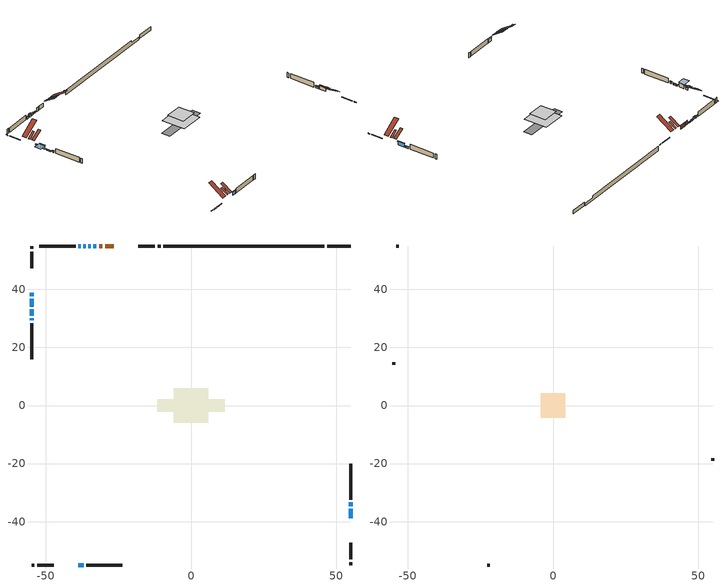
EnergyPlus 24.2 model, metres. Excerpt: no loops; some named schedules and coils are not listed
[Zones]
conditioned space
 floor adiabatic (AdiabaticFloorConstruction): -5.87,-5.87 -5.87,5.87 5.87,5.87 5.87,-5.87 z0.77
 floor foundation (Slab1 construction): -1.93,-1.93 -1.93,1.93 1.93,1.93 1.93,-1.93 z-1.22
 floor foundation (Slab1 construction 1): -11.67,-2.2 -11.67,2.2 11.67,2.2 11.67,-2.2 z-1.52
 wall outside (RimJoist1 construction): -10.49,54.92 -11.48,54.92 / -54.92,-54.92 -53.93,-54.92 / -54.92,54.92 -54.92,53.93 / 54.92,-54.92 54.92,-53.93 z0.77:1.07
 wall outside (RimJoist2 construction): -12.41,54.92 -18.21,54.92 / -53,-54.92 -47.2,-54.92 / -54.92,53 -54.92,47.2 / 54.92,-53 54.92,-47.2 z0.77:1.07
 wall outside (AdiabaticWallConstruction 1): -26.63,54.92 -29.58,54.92 / -30.51,54.92 -31.62,54.92 z0.77:2.8
 wall outside (AdiabaticWallConstruction): 54.92,-38.78 54.92,-35.58 z0.77:2.5; -54.92,38.78 -54.92,37.63 / -37.98,54.92 -38.79,54.92 z0.77:1.69; -54.92,36.71 -54.92,34.09 z0.77:2.75; 54.92,-34.65 54.92,-33.38 z0.77:1.58; -32.55,54.92 -33.67,54.92 / -54.92,33.16 -54.92,30.92 z0.77:1.25; -34.59,54.92 -35.31,54.92 / -54.92,30 -54.92,29.28 z0.77:1.59; -38.78,-54.92 -37,-54.92 z0.77:2.47; -36.23,54.92 -37.05,54.92 z0.77:2.19
 wall outside (Wall1 construction): -39.72,54.92 -52.18,54.92 / -36.07,-54.92 -23.61,-54.92 / -54.92,28.35 -54.92,15.89 / 54.92,-32.45 54.92,-19.99 z0.77:3.21
 wall foundation (FoundationWall1 construction): 54.92,54.92 46.85,54.92 z-1.22:0.61
 wall foundation (FoundationWall2 construction): -9.56,54.92,-1.52 -9.56,54.92,0.77 40.37,54.92,0.77 40.37,54.92,-0.32 45.92,54.92,-0.32 45.92,54.92,-1.52
 window (WindowConstruction): 54.92,-38.78 54.92,-35.58 z0.77:2.5
 window (WindowConstruction 4): -54.92,38.78 -54.92,37.63 z0.77:1.68
 window (WindowConstruction 5): -54.92,36.7 -54.92,34.09 z0.77:2.75
 window (WindowConstruction 6): 54.92,-34.65 54.92,-33.38 z0.77:1.58
 window (WindowConstruction 7): -32.55,54.92 -33.67,54.92 z0.77:1.25
 window (WindowConstruction 8): -34.6,54.92 -35.31,54.92 z0.77:1.58
 window (WindowConstruction 9): -54.92,33.16 -54.92,30.92 z0.77:1.25
 window (WindowConstruction 10): -54.92,29.99 -54.92,29.28 z0.77:1.58
 window (WindowConstruction 1): -38.78,-54.92 -37,-54.92 z0.77:2.47
 window (WindowConstruction 2): -36.24,54.92 -37.05,54.92 z0.77:2.19
 window (WindowConstruction 3): -37.98,54.92 -38.79,54.92 z0.77:1.68
 door (Door): -26.63,54.92 -29.58,54.92 z0.77:2.8
 door (Door 1): -30.51,54.92 -31.62,54.92 z0.77:2.8
 ceiling adiabatic (AdiabaticFloorConstruction): 5.87,-5.87 5.87,5.87 -5.87,5.87 -5.87,-5.87 z0.77
 roof outside (Roof2 construction): -23.36,54.92,3.21 -23.36,51.62,5.41 -22.37,51.62,5.41 -22.37,54.92,3.21; -42.05,-54.92,3.21 -42.05,-51.62,5.41 -43.04,-51.62,5.41 -43.04,-54.92,3.21; -54.92,42.05,3.21 -51.62,42.05,5.41 -51.62,43.04,5.41 -54.92,43.04,3.21; 54.92,-42.05,3.21 51.62,-42.05,5.41 51.62,-43.04,5.41 54.92,-43.04,3.21
 roof outside (Roof3 construction): -25.7,54.92,3.21 -25.7,50.23,6.34 -24.29,50.23,6.34 -24.29,54.92,3.21; -39.71,-54.92,3.21 -39.71,-50.23,6.34 -41.12,-50.23,6.34 -41.12,-54.92,3.21; -54.92,39.71,3.21 -50.23,39.71,6.34 -50.23,41.12,6.34 -54.92,41.12,3.21; 54.92,-39.71,3.21 50.23,-39.71,6.34 50.23,-41.12,6.34 54.92,-41.12,3.21
attic - vented
 floor to conditioned space (Floor1 construction Reversed): -4.2,-4.2 -4.2,4.2 4.2,4.2 4.2,-4.2 z3.21
 wall outside (Wall2 construction): -53.11,54.92 -53.99,54.92 / -22.68,-54.92 -21.8,-54.92 / -54.92,14.97 -54.92,14.08 / 54.92,-19.06 54.92,-18.18 z0.77:3.21
 roof outside (Roof1 construction): -21.44,54.92,3.21 -21.44,47.26,8.31 -19.14,47.26,8.31 -19.14,54.92,3.21; -43.97,-54.92,3.21 -43.97,-47.26,8.31 -46.27,-47.26,8.31 -46.27,-54.92,3.21; -54.92,43.97,3.21 -47.26,43.97,8.31 -47.26,46.27,8.31 -54.92,46.27,3.21; 54.92,-43.97,3.21 47.26,-43.97,8.31 47.26,-46.27,8.31 54.92,-46.27,3.21
shading: 54.92,-35.38 54.92,-38.98 55.33,-38.98 55.33,-35.38 z2.7; -54.92,37.43 -54.92,38.98 -55.33,38.98 -55.33,37.43 z1.89; -54.92,33.89 -54.92,36.91 -58.58,36.91 -58.58,33.89 z2.95; 54.92,-33.18 54.92,-34.85 55.33,-34.85 55.33,-33.18 z1.78; -33.87,54.92 -32.35,54.92 -32.35,55.33 -33.87,55.33 z1.45; -35.51,54.92 -34.4,54.92 -34.4,55.33 -35.51,55.33 z1.78; -54.92,30.72 -54.92,33.36 -55.33,33.36 -55.33,30.72 z1.45; -54.92,29.08 -54.92,30.2 -55.33,30.2 -55.33,29.08 z1.78; -36.8,-54.92 -38.98,-54.92 -38.98,-55.33 -36.8,-55.33 z2.67; -37.25,54.92 -36.03,54.92 -36.03,55.33 -37.25,55.33 z2.39; -38.99,54.92 -37.78,54.92 -37.78,55.33 -38.99,55.33 z1.89
[Building]
Building 1: Terrain=Suburbs
[Site:Location]
Quebec Intl AP_QC: Latitude {deg}=46.8; Longitude {deg}=-71.38; Time Zone {hr}=-5; Elevation {m}=74; Keep Site Location Information=Yes
[Site:GroundTemperature:Shallow]
0.0108218, -2.24938, -2.43038, -1.3578, 2.94801, 7.23376, 10.9493, 13.303, 13.5029, 11.5886, 7.96783, 3.81355
[Site:WaterMainsTemperature]
Calculation Method=Schedule; Temperature Schedule=mains temperature schedule
[Material] Roughness=Rough; Thermal Absorptance=0.9
Name | Thickness {m} | Conductivity {W/m-K} | Density {kg/m3} | Specific Heat {J/kg-K} | Solar Absorptance | Visible Absorptance
asphalt or fiberglass shingles | 0.00635 | 0.162714 | 1121.4 | 1465.45 | 0.4 | 0.4
ceiling loosefill ins | 0.254 | 0.0480833 | 16.02 | 1046.75 | 0.7 | 0.7
ceiling stud and cavity | 0.1397 | 0.0857699 | 65.682 | 1177.47 | 0.7 | 0.7
concrete 4.0 in. | 0.1016 | 1.803125 | 2242.8 | 837.4 | 0.7 | 0.7
concrete 8.0 in. | 0.2032 | 1.803125 | 2242.8 | 837.4 | 0.7 | 0.7
door material | 0.04445 | 0.0451087 | 512.64 | 1214.23 | 0.7 | 0.7
door material 1 | 0.04445 | 0.188738 | 512.64 | 1214.23 | 0.7 | 0.7
exterior vertical ins; exterior vertical ins 1 | 0.0536725 | 0.029427 | 32.04 | 1214.23 | 0.7 | 0.7
floor covering | 0.0127 | 0.0433444 | 54.468 | 1339.84 | 0.6 | 0.6
floor rigid ins; wall rigid ins 1 | 0.512978 | 0.029427 | 32.04 | 1214.23 | 0.7 | 0.7
floor stud and cavity | 0.1397 | 1.75129 | 37.0049 | 1207.88 | 0.7 | 0.7
furniture material conditioned space 1 | 0.1524 | 0.115458 | 640.8 | 1214.23 | 0.6 | 0.6
gypsum board | 0.0127 | 0.160291 | 801 | 837.4 | 0.6 | 0.6
gypsum board 1 | 0.0127 | 0.160291 | 801 | 837.4 | 0.7 | 0.7
osb sheathing 0.5 in. | 0.0127 | 0.115458 | 512.64 | 1214.23 | 0.7 | 0.7
osb sheathing 0.75 in. | 0.01905 | 0.115458 | 512.64 | 1214.23 | 0.7 | 0.7
osb sheathing 2.0 in. | 0.0508 | 0.115458 | 512.64 | 1214.23 | 0.7 | 0.7
rim joist rigid ins; wall rigid ins | 0.051816 | 0.029427 | 32.04 | 1214.23 | 0.7 | 0.7
rim joist stud and cavity | 0.0508 | 0.0365384 | 125.044 | 1163.47 | 0.6 | 0.6
rim joist stud and cavity 1 | 0.0508 | 0.0360814 | 125.044 | 1163.47 | 0.6 | 0.6
roof rigid ins | 0.103632 | 0.029427 | 32.04 | 1214.23 | 0.7 | 0.7
roof stud and cavity | 0.2032 | 0.10814 | 78.34581 | 1123.46 | 0.7 | 0.7
roof stud and cavity 1 | 0.2032 | 0.103952 | 78.34581 | 1123.46 | 0.7 | 0.7
wall stud and cavity | 0.1397 | 0.172852 | 139.0536 | 1170.24 | 0.7 | 0.7
wall stud and cavity 1 | 0.0889 | 6.9971 | 50.32683 | 1063.81 | 0.6 | 0.6
wall stud and cavity 2 | 0.0889 | 0.380278 | 52.3479 | 1209.89 | 0.7 | 0.7
wall stud and cavity 3 | 0.0889 | 0.391764 | 83.0341 | 1211.67 | 0.7 | 0.7
wood siding | 0.0254 | 0.102417 | 544.68 | 1172.36 | 0.4 | 0.4
wood siding 1 | 0.00254 | 0.102417 | 544.68 | 1172.36 | 0.4 | 0.4
wood siding 2; wood siding 3; wood siding 4 | 0.0254 | 0.102417 | 544.68 | 1172.36 | 0.7 | 0.7
[WindowMaterial:SimpleGlazingSystem]
Name | U-Factor {W/m2-K} | Solar Heat Gain Coefficient
WindowMaterial | 2.773703 | 0.52
WindowMaterial 1 | 1.77949 | 0.58
WindowMaterial 2 | 2.78165 | 0.57
WindowMaterial 3 | 2.77484 | 0.54
WindowMaterial 4 | 2.78052 | 0.57
WindowMaterial 5 | 2.69875 | 0.62
WindowMaterial 6 | 2.77995 | 0.57
WindowMaterial 7 | 2.76008 | 0.45
WindowMaterial 8 | 2.66696 | 0.51
[Construction]
AdiabaticFloorConstruction: floor stud and cavity, floor rigid ins, osb sheathing 0.75 in., floor covering
AdiabaticWallConstruction: wood siding 3, wall rigid ins 1, wall stud and cavity 2, gypsum board
AdiabaticWallConstruction 1: wood siding 4, wall rigid ins 1, wall stud and cavity 2, gypsum board
Door: door material
Door 1: door material 1
Floor1 construction Reversed: gypsum board, ceiling stud and cavity, ceiling loosefill ins
FoundationWall1 construction; FoundationWall2 construction: concrete 8.0 in., gypsum board 1
furniture construction conditioned space 1: furniture material conditioned space 1
PartitionWallConstruction: gypsum board, wall stud and cavity 3, gypsum board
RimJoist1 construction: wood siding 2, rim joist rigid ins, osb sheathing 2.0 in., rim joist stud and cavity
RimJoist2 construction: wood siding 2, rim joist rigid ins, osb sheathing 2.0 in., rim joist stud and cavity 1
Roof1 construction: asphalt or fiberglass shingles
Roof2 construction: asphalt or fiberglass shingles, roof rigid ins, osb sheathing 0.75 in., roof stud and cavity, gypsum board
Roof3 construction: asphalt or fiberglass shingles, roof rigid ins, osb sheathing 0.75 in., roof stud and cavity 1, gypsum board
Slab1 construction; Slab1 construction 1: concrete 4.0 in.
Wall1 construction: wood siding, wall rigid ins, osb sheathing 0.5 in., wall stud and cavity, gypsum board
Wall2 construction: wood siding 1, wall stud and cavity 1
WindowConstruction: WindowMaterial
WindowConstruction 1: WindowMaterial 1
WindowConstruction 10; WindowConstruction 8: WindowMaterial 8
WindowConstruction 2: WindowMaterial 2
WindowConstruction 3: WindowMaterial 3
WindowConstruction 4: WindowMaterial 4
WindowConstruction 5: WindowMaterial 5
WindowConstruction 6: WindowMaterial 6
WindowConstruction 7; WindowConstruction 9: WindowMaterial 7
[Zone] Multiplier=1; Part of Total Floor Area=Yes
Name | Volume {m3}
attic - vented | 54.6907
conditioned space | 585.8
[Space]
Name | Zone | Volume {m3}
attic - vented 1 | attic - vented | 54.6907
conditioned space 1 | conditioned space | 585.8
[ZoneInfiltration:EffectiveLeakageArea]
infil attic - vented 1: Zone or Space=attic - vented 1; Schedule=Always On Discrete; Effective Air Leakage Area {cm2}=2601.97; Stack Coefficient=0.000524546; Wind Coefficient=1.54743e-05
[ZoneMixing]
whole house fan mix: Zone or Space=attic - vented; Schedule=Always On Continuous; Design Flow Rate Calculation Method=Flow/Zone; Design Flow Rate {m3/s}=0; Source Zone or Space=conditioned space
[SurfaceProperty:ExposedFoundationPerimeter] Exposed Perimeter Calculation Method=TotalExposedPerimeter
Name | Total Exposed Perimeter {m}
Slab1 | 8.07699
Slab1 1 | 55.474
[InternalMass] Zone or ZoneList=conditioned space; Space or SpaceList=conditioned space 1
Name | Construction | Surface Area {m2}
furniture mass conditioned space 1 | furniture construction conditioned space 1 | 102.16
partition wall mass | PartitionWallConstruction | 255.4
[Lights]
interior lighting: Zone or ZoneList or Space or SpaceList=conditioned space 1; Schedule=interior lighting schedule; Design Level Calculation Method=LightingLevel; Lighting Level {W}=343.2; Return Air Fraction=0; Fraction Radiant=0.6; Fraction Visible=0.2; Fraction Replaceable=1
[People]
occupants: Zone or ZoneList or Space or SpaceList=conditioned space 1; Number of People Schedule=occupants schedule; Number of People Calculation Method=People; Number of People=3; Fraction Radiant=0.314171; Sensible Heat Fraction=0.56303; Activity Level Schedule=occupants activity schedule; Carbon Dioxide Generation Rate {m3/s-W}=0; Enable ASHRAE 55 Comfort Warnings=No; Mean Radiant Temperature Calculation Type=EnclosureAveraged
[ElectricEquipment] Zone or ZoneList or Space or SpaceList=conditioned space 1; Design Level Calculation Method=EquipmentLevel
Name | Schedule | Design Level {W} | Fraction Latent | Fraction Radiant | Fraction Lost
clothes dryer | clothes dryer schedule | 140.772 | 0.015 | 0.081 | 0.85
clothes washer | clothes washer schedule | 32.1985 | 0.03 | 0.162 | 0.7
cooking range | cooking range schedule | 215.147 | 0.08 | 0.432 | 0.2
dishwasher | dishwasher schedule | 66.8632 | 0.3 | 0.18 | 0.4
fridge | fridge schedule | 72.9452 | 0 | 0.6 | 0
mech vent bath fan 0 | mech vent bath fan 0 schedule | 50.2 | 0 | 0 | 1
mech vent house fan | mech vent house fan schedule | 19.9167 | 0 | 0 | 0.5
mech vent house fan cfis | mech vent house fan cfis schedule | 0 | 0 | 0 | 0
mech vent range fan 0 | mech vent range fan 0 schedule | 57 | 0 | 0 | 1
misc plug loads | misc plug loads schedule | 494.7 | 0.045 | 0.513 | 0.1
whole house fan | Always On Discrete | 0 | 0 | 0 | 1
[OtherEquipment] Zone or ZoneList or Space or SpaceList=conditioned space 1; Design Level Calculation Method=EquipmentLevel
Name | Fuel Type | Schedule | Design Level {W} | Fraction Latent | Fraction Radiant | Fraction Lost
clothes dryer 1 | Electricity | clothes dryer schedule | 0 | 0.015 | 0.081 | 0.85
cooking range 1 | Electricity | cooking range schedule | 0 | 0.08 | 0.432 | 0.2
general water use latent | None | general water use schedule | 62.594 | 1 | 0 | 0
general water use sensible | None | general water use schedule | -61.6891 | 0 | 0.6 | 0
mech vent house fan latent load | None | Always On Discrete | 0 | 1 | 0 | 0
mech vent house fan sensible load | None | Always On Discrete | 0 | 0 | 0 | 0
water heater energy adjustment1 | Electricity | Always On Discrete | 0.01 | 0 | 0 | 1
[ZoneInfiltration:DesignFlowRate] Zone or ZoneList or Space or SpaceList=conditioned space 1; Schedule=Always On Discrete; Design Flow Rate Calculation Method=Flow/Zone; Design Flow Rate {m3/s}=0
infil flow; natural vent flow; whole house fan flow
[ZoneControl:Thermostat]
conditioned space Thermostat: Zone or ZoneList=conditioned space; Control Type Schedule=conditioned space Thermostat Schedule; Control 1=conditioned space temperature setpoint; Temperature Difference Between Cutout And Setpoint {deltaC}=0
[ThermostatSetpoint:DualSetpoint]
conditioned space temperature setpoint: Heating Setpoint Temperature Schedule=heating setpoint; Cooling Setpoint Temperature Schedule=cooling setpoint
[AirLoopHVAC:UnitarySystem]
unit heater unitary system: Control Type=Load; Controlling Zone or Thermostat Location=conditioned space; Dehumidification Control Type=None; Availability Schedule=Always On Discrete; Supply Fan=unit heater supply fan; Fan Placement=BlowThrough; Supply Air Fan Operating Mode Schedule=unit heater auto fan schedule; Heating Coil=unit heater htg coil; DX Heating Coil Sizing Ratio=1; Use DOAS DX Cooling Coil=No; Minimum Supply Air Temperature {C}=2; Latent Load Control=SensibleOnlyLoadControl; Cooling Supply Air Flow Rate Method=None; Heating Supply Air Flow Rate Method=SupplyAirFlowRate; Heating Supply Air Flow Rate {m3/s}=0.00141584; No Load Supply Air Flow Rate Method=SupplyAirFlowRate; No Load Supply Air Flow Rate {m3/s}=0; No Load Supply Air Flow Rate Control Set To Low Speed=Yes; Maximum Supply Air Temperature {C}=48.8889; Maximum Outdoor Dry-Bulb Temperature for Supplemental Heater Operation {C}=21; Ancillary On-Cycle Electric Power {W}=0; Ancillary Off-Cycle Electric Power {W}=0
[Zone equipment]
conditioned space: electric baseboard, unit heater unitary system
[Foundation:Kiva] Initial Indoor Air Temperature {C}=18; Wall Depth Below Slab {m}=0.2032; Custom Block X Position 1 {m}=0.2159; Custom Block Z Position 1 {m}=0
Name | Wall Height Above Grade {m} | Custom Block Material Name 1 | Custom Block Depth 1 {m}
Foundation Kiva 1 | 0.609996 | exterior vertical ins | 1.82999
Foundation Kiva 2 | 0.769986 | exterior vertical ins 1 | 2.28999
[Foundation:Kiva:Settings]
Soil Conductivity {W/m-K}=0.849921; Soil Density {kg/m3}=1842.3; Soil Specific Heat {J/kg-K}=418.7; Ground Solar Absorptivity=0.9; Ground Thermal Absorptivity=0.9; Ground Surface Roughness {m}=0.03; Far-Field Width {m}=40; Deep-Ground Boundary Condition=ZeroFlux; Deep-Ground Depth {m}=40; Minimum Cell Dimension {m}=0.2; Maximum Cell Growth Coefficient=3; Simulation Timestep=Timestep
[Exterior:Lights]
exterior lighting: Schedule=exterior lighting schedule; Design Level {W}=75.6
[EnergyManagementSystem:Sensor] Output:Variable or Output:Meter Index Key=conditioned space
Name | Output:Variable or Output:Meter
conditioned_space_clg_unmet_s | Zone Cooling Setpoint Not Met Time
conditioned_space_htg_unmet_s | Zone Heating Setpoint Not Met Time
fridge_tin_s; tin_s; tin_s_1 | Zone Mean Air Temperature
tout_s | Zone Outdoor Air Drybulb Temperature
win_s | Zone Air Humidity Ratio
[Schedule:Constant]
Name | Hourly Value
Always On Continuous; mech vent house fan schedule; mech vent house fan cfis schedule; Always On Discrete | 1
occupants activity schedule | 117.228
fridge schedule; unit heater auto fan schedule | 0
[Schedule:Week:Daily]
interior lighting schedule Week Rule - Jan1-Jan27: interior lighting schedule day, interior lighting schedule day, interior lighting schedule day, interior lighting schedule day, interior lighting schedule day, interior lighting schedule day, interior lighting schedule day, interior lighting schedule default day, interior lighting schedule default day, interior lighting schedule default day, interior lighting schedule default day, interior lighting schedule default day
interior lighting schedule Week Rule - Jan28-Feb3: interior lighting schedule day, interior lighting schedule day, interior lighting schedule day, interior lighting schedule day, interior lighting schedule day 1, interior lighting schedule day 1, interior lighting schedule day 1, interior lighting schedule default day, interior lighting schedule default day, interior lighting schedule default day, interior lighting schedule default day, interior lighting schedule default day
interior lighting schedule Week Rule - Feb4-Feb24: interior lighting schedule day 1, interior lighting schedule day 1, interior lighting schedule day 1, interior lighting schedule day 1, interior lighting schedule day 1, interior lighting schedule day 1, interior lighting schedule day 1, interior lighting schedule default day, interior lighting schedule default day, interior lighting schedule default day, interior lighting schedule default day, interior lighting schedule default day
interior lighting schedule Week Rule - Feb25-Mar3: interior lighting schedule day 1, interior lighting schedule day 1, interior lighting schedule day 1, interior lighting schedule day 1, interior lighting schedule day 2, interior lighting schedule day 2, interior lighting schedule day 2, interior lighting schedule default day, interior lighting schedule default day, interior lighting schedule default day, interior lighting schedule default day, interior lighting schedule default day
interior lighting schedule Week Rule - Mar4-Mar31: interior lighting schedule day 2, interior lighting schedule day 2, interior lighting schedule day 2, interior lighting schedule day 2, interior lighting schedule day 2, interior lighting schedule day 2, interior lighting schedule day 2, interior lighting schedule default day, interior lighting schedule default day, interior lighting schedule default day, interior lighting schedule default day, interior lighting schedule default day
interior lighting schedule Week Rule - Apr1-Apr28: interior lighting schedule day 3, interior lighting schedule day 3, interior lighting schedule day 3, interior lighting schedule day 3, interior lighting schedule day 3, interior lighting schedule day 3, interior lighting schedule day 3, interior lighting schedule default day, interior lighting schedule default day, interior lighting schedule default day, interior lighting schedule default day, interior lighting schedule default day
interior lighting schedule Week Rule - Apr29-May5: interior lighting schedule day 3, interior lighting schedule day 3, interior lighting schedule day 4, interior lighting schedule day 4, interior lighting schedule day 4, interior lighting schedule day 4, interior lighting schedule day 4, interior lighting schedule default day, interior lighting schedule default day, interior lighting schedule default day, interior lighting schedule default day, interior lighting schedule default day
interior lighting schedule Week Rule - May6-May26: interior lighting schedule day 4, interior lighting schedule day 4, interior lighting schedule day 4, interior lighting schedule day 4, interior lighting schedule day 4, interior lighting schedule day 4, interior lighting schedule day 4, interior lighting schedule default day, interior lighting schedule default day, interior lighting schedule default day, interior lighting schedule default day, interior lighting schedule default day
interior lighting schedule Week Rule - May27-Jun2: interior lighting schedule day 4, interior lighting schedule day 4, interior lighting schedule day 4, interior lighting schedule day 4, interior lighting schedule day 4, interior lighting schedule day 5, interior lighting schedule day 5, interior lighting schedule default day, interior lighting schedule default day, interior lighting schedule default day, interior lighting schedule default day, interior lighting schedule default day
interior lighting schedule Week Rule - Jun3-Jun30: interior lighting schedule day 5, interior lighting schedule day 5, interior lighting schedule day 5, interior lighting schedule day 5, interior lighting schedule day 5, interior lighting schedule day 5, interior lighting schedule day 5, interior lighting schedule default day, interior lighting schedule default day, interior lighting schedule default day, interior lighting schedule default day, interior lighting schedule default day
interior lighting schedule Week Rule - Jul1-Jul28: interior lighting schedule day 6, interior lighting schedule day 6, interior lighting schedule day 6, interior lighting schedule day 6, interior lighting schedule day 6, interior lighting schedule day 6, interior lighting schedule day 6, interior lighting schedule default day, interior lighting schedule default day, interior lighting schedule default day, interior lighting schedule default day, interior lighting schedule default day
interior lighting schedule Week Rule - Jul29-Aug4: interior lighting schedule day 6, interior lighting schedule day 6, interior lighting schedule day 6, interior lighting schedule day 7, interior lighting schedule day 7, interior lighting schedule day 7, interior lighting schedule day 7, interior lighting schedule default day, interior lighting schedule default day, interior lighting schedule default day, interior lighting schedule default day, interior lighting schedule default day
interior lighting schedule Week Rule - Aug5-Aug25: interior lighting schedule day 7, interior lighting schedule day 7, interior lighting schedule day 7, interior lighting schedule day 7, interior lighting schedule day 7, interior lighting schedule day 7, interior lighting schedule day 7, interior lighting schedule default day, interior lighting schedule default day, interior lighting schedule default day, interior lighting schedule default day, interior lighting schedule default day
interior lighting schedule Week Rule - Aug26-Sep1: interior lighting schedule day 7, interior lighting schedule day 7, interior lighting schedule day 7, interior lighting schedule day 7, interior lighting schedule day 7, interior lighting schedule day 7, interior lighting schedule day 8, interior lighting schedule default day, interior lighting schedule default day, interior lighting schedule default day, interior lighting schedule default day, interior lighting schedule default day
interior lighting schedule Week Rule - Sep2-Sep29: interior lighting schedule day 8, interior lighting schedule day 8, interior lighting schedule day 8, interior lighting schedule day 8, interior lighting schedule day 8, interior lighting schedule day 8, interior lighting schedule day 8, interior lighting schedule default day, interior lighting schedule default day, interior lighting schedule default day, interior lighting schedule default day, interior lighting schedule default day
interior lighting schedule Week Rule - Sep30-Oct6: interior lighting schedule day 8, interior lighting schedule day 9, interior lighting schedule day 9, interior lighting schedule day 9, interior lighting schedule day 9, interior lighting schedule day 9, interior lighting schedule day 9, interior lighting schedule default day, interior lighting schedule default day, interior lighting schedule default day, interior lighting schedule default day, interior lighting schedule default day
interior lighting schedule Week Rule - Oct7-Oct27: interior lighting schedule day 9, interior lighting schedule day 9, interior lighting schedule day 9, interior lighting schedule day 9, interior lighting schedule day 9, interior lighting schedule day 9, interior lighting schedule day 9, interior lighting schedule default day, interior lighting schedule default day, interior lighting schedule default day, interior lighting schedule default day, interior lighting schedule default day
interior lighting schedule Week Rule - Oct28-Nov3: interior lighting schedule day 9, interior lighting schedule day 9, interior lighting schedule day 9, interior lighting schedule day 9, interior lighting schedule day 10, interior lighting schedule day 10, interior lighting schedule day 10, interior lighting schedule default day, interior lighting schedule default day, interior lighting schedule default day, interior lighting schedule default day, interior lighting schedule default day
interior lighting schedule Week Rule - Nov4-Nov24: interior lighting schedule day 10, interior lighting schedule day 10, interior lighting schedule day 10, interior lighting schedule day 10, interior lighting schedule day 10, interior lighting schedule day 10, interior lighting schedule day 10, interior lighting schedule default day, interior lighting schedule default day, interior lighting schedule default day, interior lighting schedule default day, interior lighting schedule default day
interior lighting schedule Week Rule - Nov25-Dec1: interior lighting schedule day 10, interior lighting schedule day 10, interior lighting schedule day 10, interior lighting schedule day 10, interior lighting schedule day 10, interior lighting schedule day 10, interior lighting schedule day 11, interior lighting schedule default day, interior lighting schedule default day, interior lighting schedule default day, interior lighting schedule default day, interior lighting schedule default day
interior lighting schedule Week Rule - Dec2-Dec31: interior lighting schedule day 11, interior lighting schedule day 11, interior lighting schedule day 11, interior lighting schedule day 11, interior lighting schedule day 11, interior lighting schedule day 11, interior lighting schedule day 11, interior lighting schedule default day, interior lighting schedule default day, interior lighting schedule default day, interior lighting schedule default day, interior lighting schedule default day
occupants schedule Week Rule - Jan1-Dec31: occupants schedule day, occupants schedule day, occupants schedule day, occupants schedule day, occupants schedule day, occupants schedule day, occupants schedule day, occupants schedule default day, occupants schedule default day, occupants schedule default day, occupants schedule default day, occupants schedule default day
clothes dryer schedule Week Rule - Jan1-Dec31: clothes dryer schedule day, clothes dryer schedule day, clothes dryer schedule day, clothes dryer schedule day, clothes dryer schedule day, clothes dryer schedule day, clothes dryer schedule day, clothes dryer schedule default day, clothes dryer schedule default day, clothes dryer schedule default day, clothes dryer schedule default day, clothes dryer schedule default day
clothes washer schedule Week Rule - Jan1-Dec31: clothes washer schedule day, clothes washer schedule day, clothes washer schedule day, clothes washer schedule day, clothes washer schedule day, clothes washer schedule day, clothes washer schedule day, clothes washer schedule default day, clothes washer schedule default day, clothes washer schedule default day, clothes washer schedule default day, clothes washer schedule default day
cooking range schedule Week Rule - Jan1-Dec31: cooking range schedule day, cooking range schedule day, cooking range schedule day, cooking range schedule day, cooking range schedule day, cooking range schedule day, cooking range schedule day, cooking range schedule default day, cooking range schedule default day, cooking range schedule default day, cooking range schedule default day, cooking range schedule default day
dishwasher schedule Week Rule - Jan1-Dec31: dishwasher schedule day, dishwasher schedule day, dishwasher schedule day, dishwasher schedule day, dishwasher schedule day, dishwasher schedule day, dishwasher schedule day, dishwasher schedule default day, dishwasher schedule default day, dishwasher schedule default day, dishwasher schedule default day, dishwasher schedule default day
mech vent bath fan 0 schedule Week Rule - Jan1-Dec31: mech vent bath fan 0 schedule day, mech vent bath fan 0 schedule day, mech vent bath fan 0 schedule day, mech vent bath fan 0 schedule day, mech vent bath fan 0 schedule day, mech vent bath fan 0 schedule day, mech vent bath fan 0 schedule day, mech vent bath fan 0 schedule default day, mech vent bath fan 0 schedule default day, mech vent bath fan 0 schedule default day, mech vent bath fan 0 schedule default day, mech vent bath fan 0 schedule default day
mech vent range fan 0 schedule Week Rule - Jan1-Dec31: mech vent range fan 0 schedule day, mech vent range fan 0 schedule day, mech vent range fan 0 schedule day, mech vent range fan 0 schedule day, mech vent range fan 0 schedule day, mech vent range fan 0 schedule day, mech vent range fan 0 schedule day, mech vent range fan 0 schedule default day, mech vent range fan 0 schedule default day, mech vent range fan 0 schedule default day, mech vent range fan 0 schedule default day, mech vent range fan 0 schedule default day
misc plug loads schedule Week Rule - Jan1-Dec31: misc plug loads schedule day, misc plug loads schedule day, misc plug loads schedule day, misc plug loads schedule day, misc plug loads schedule day, misc plug loads schedule day, misc plug loads schedule day, misc plug loads schedule default day, misc plug loads schedule default day, misc plug loads schedule default day, misc plug loads schedule default day, misc plug loads schedule default day
general water use schedule Week Rule - Jan1-Dec31: general water use schedule day, general water use schedule day, general water use schedule day, general water use schedule day, general water use schedule day, general water use schedule day, general water use schedule day, general water use schedule default day, general water use schedule default day, general water use schedule default day, general water use schedule default day, general water use schedule default day
exterior lighting schedule Week Rule - Jan1-Jan27: exterior lighting schedule day, exterior lighting schedule day, exterior lighting schedule day, exterior lighting schedule day, exterior lighting schedule day, exterior lighting schedule day, exterior lighting schedule day, exterior lighting schedule default day, exterior lighting schedule default day, exterior lighting schedule default day, exterior lighting schedule default day, exterior lighting schedule default day
exterior lighting schedule Week Rule - Jan28-Feb3: exterior lighting schedule day, exterior lighting schedule day, exterior lighting schedule day, exterior lighting schedule day, exterior lighting schedule day 1, exterior lighting schedule day 1, exterior lighting schedule day 1, exterior lighting schedule default day, exterior lighting schedule default day, exterior lighting schedule default day, exterior lighting schedule default day, exterior lighting schedule default day
exterior lighting schedule Week Rule - Feb4-Feb24: exterior lighting schedule day 1, exterior lighting schedule day 1, exterior lighting schedule day 1, exterior lighting schedule day 1, exterior lighting schedule day 1, exterior lighting schedule day 1, exterior lighting schedule day 1, exterior lighting schedule default day, exterior lighting schedule default day, exterior lighting schedule default day, exterior lighting schedule default day, exterior lighting schedule default day
exterior lighting schedule Week Rule - Feb25-Mar3: exterior lighting schedule day 1, exterior lighting schedule day 1, exterior lighting schedule day 1, exterior lighting schedule day 1, exterior lighting schedule day 2, exterior lighting schedule day 2, exterior lighting schedule day 2, exterior lighting schedule default day, exterior lighting schedule default day, exterior lighting schedule default day, exterior lighting schedule default day, exterior lighting schedule default day
exterior lighting schedule Week Rule - Mar4-Mar31: exterior lighting schedule day 2, exterior lighting schedule day 2, exterior lighting schedule day 2, exterior lighting schedule day 2, exterior lighting schedule day 2, exterior lighting schedule day 2, exterior lighting schedule day 2, exterior lighting schedule default day, exterior lighting schedule default day, exterior lighting schedule default day, exterior lighting schedule default day, exterior lighting schedule default day
exterior lighting schedule Week Rule - Apr1-Apr28: exterior lighting schedule day 3, exterior lighting schedule day 3, exterior lighting schedule day 3, exterior lighting schedule day 3, exterior lighting schedule day 3, exterior lighting schedule day 3, exterior lighting schedule day 3, exterior lighting schedule default day, exterior lighting schedule default day, exterior lighting schedule default day, exterior lighting schedule default day, exterior lighting schedule default day
exterior lighting schedule Week Rule - Apr29-May5: exterior lighting schedule day 3, exterior lighting schedule day 3, exterior lighting schedule day 4, exterior lighting schedule day 4, exterior lighting schedule day 4, exterior lighting schedule day 4, exterior lighting schedule day 4, exterior lighting schedule default day, exterior lighting schedule default day, exterior lighting schedule default day, exterior lighting schedule default day, exterior lighting schedule default day
exterior lighting schedule Week Rule - May6-May26: exterior lighting schedule day 4, exterior lighting schedule day 4, exterior lighting schedule day 4, exterior lighting schedule day 4, exterior lighting schedule day 4, exterior lighting schedule day 4, exterior lighting schedule day 4, exterior lighting schedule default day, exterior lighting schedule default day, exterior lighting schedule default day, exterior lighting schedule default day, exterior lighting schedule default day
[Schedule:Year]
interior lighting schedule: interior lighting schedule Week Rule - Jan1-Jan27, 1, 1, 1, 27, interior lighting schedule Week Rule - Jan28-Feb3, 1, 28, 2, 3, interior lighting schedule Week Rule - Feb4-Feb24, 2, 4, 2, 24, interior lighting schedule Week Rule - Feb25-Mar3, 2, 25, 3, 3, interior lighting schedule Week Rule - Mar4-Mar31, 3, 4, 3, 31, interior lighting schedule Week Rule - Apr1-Apr28, 4, 1, 4, 28, interior lighting schedule Week Rule - Apr29-May5, 4, 29, 5, 5, interior lighting schedule Week Rule - May6-May26, 5, 6, 5, 26, interior lighting schedule Week Rule - May27-Jun2, 5, 27, 6, 2, interior lighting schedule Week Rule - Jun3-Jun30, 6, 3, 6, 30, interior lighting schedule Week Rule - Jul1-Jul28, 7, 1, 7, 28, interior lighting schedule Week Rule - Jul29-Aug4, 7, 29, 8, 4, interior lighting schedule Week Rule - Aug5-Aug25, 8, 5, 8, 25, interior lighting schedule Week Rule - Aug26-Sep1, 8, 26, 9, 1, interior lighting schedule Week Rule - Sep2-Sep29, 9, 2, 9, 29, interior lighting schedule Week Rule - Sep30-Oct6, 9, 30, 10, 6, interior lighting schedule Week Rule - Oct7-Oct27, 10, 7, 10, 27, interior lighting schedule Week Rule - Oct28-Nov3, 10, 28, 11, 3, interior lighting schedule Week Rule - Nov4-Nov24, 11, 4, 11, 24, interior lighting schedule Week Rule - Nov25-Dec1, 11, 25, 12, 1, interior lighting schedule Week Rule - Dec2-Dec31, 12, 2, 12, 31
occupants schedule: occupants schedule Week Rule - Jan1-Dec31, 1, 1, 12, 31
clothes dryer schedule: clothes dryer schedule Week Rule - Jan1-Dec31, 1, 1, 12, 31
clothes washer schedule: clothes washer schedule Week Rule - Jan1-Dec31, 1, 1, 12, 31
cooking range schedule: cooking range schedule Week Rule - Jan1-Dec31, 1, 1, 12, 31
dishwasher schedule: dishwasher schedule Week Rule - Jan1-Dec31, 1, 1, 12, 31
mech vent bath fan 0 schedule: mech vent bath fan 0 schedule Week Rule - Jan1-Dec31, 1, 1, 12, 31
mech vent range fan 0 schedule: mech vent range fan 0 schedule Week Rule - Jan1-Dec31, 1, 1, 12, 31
misc plug loads schedule: misc plug loads schedule Week Rule - Jan1-Dec31, 1, 1, 12, 31
general water use schedule: general water use schedule Week Rule - Jan1-Dec31, 1, 1, 12, 31
exterior lighting schedule: exterior lighting schedule Week Rule - Jan1-Jan27, 1, 1, 1, 27, exterior lighting schedule Week Rule - Jan28-Feb3, 1, 28, 2, 3, exterior lighting schedule Week Rule - Feb4-Feb24, 2, 4, 2, 24, exterior lighting schedule Week Rule - Feb25-Mar3, 2, 25, 3, 3, exterior lighting schedule Week Rule - Mar4-Mar31, 3, 4, 3, 31, exterior lighting schedule Week Rule - Apr1-Apr28, 4, 1, 4, 28, exterior lighting schedule Week Rule - Apr29-May5, 4, 29, 5, 5, exterior lighting schedule Week Rule - May6-May26, 5, 6, 5, 26, exterior lighting schedule Week Rule - May27-Jun2, 5, 27, 6, 2, exterior lighting schedule Week Rule - Jun3-Jun30, 6, 3, 6, 30, exterior lighting schedule Week Rule - Jul1-Jul28, 7, 1, 7, 28, exterior lighting schedule Week Rule - Jul29-Aug4, 7, 29, 8, 4, exterior lighting schedule Week Rule - Aug5-Aug25, 8, 5, 8, 25, exterior lighting schedule Week Rule - Aug26-Sep1, 8, 26, 9, 1, exterior lighting schedule Week Rule - Sep2-Sep29, 9, 2, 9, 29, exterior lighting schedule Week Rule - Sep30-Oct6, 9, 30, 10, 6, exterior lighting schedule Week Rule - Oct7-Oct27, 10, 7, 10, 27, exterior lighting schedule Week Rule - Oct28-Nov3, 10, 28, 11, 3, exterior lighting schedule Week Rule - Nov4-Nov24, 11, 4, 11, 24, exterior lighting schedule Week Rule - Nov25-Dec1, 11, 25, 12, 1, exterior lighting schedule Week Rule - Dec2-Dec31, 12, 2, 12, 31
[Schedule:Compact]
conditioned space Thermostat Schedule: Through: 12/31, For: AllDays, Until: 24:00, 4
mains temperature schedule: Through: 01/01, For: AllDays, Until: 24:00, 5.175, Through: 01/02, For: AllDays, Until: 24:00, 5.10167, Through: 01/03, For: AllDays, Until: 24:00, 5.02889, Through: 01/04, For: AllDays, Until: 24:00, 4.95778, Through: 01/05, For: AllDays, Until: 24:00, 4.88778, Through: 01/06, For: AllDays, Until: 24:00, 4.81833, Through: 01/07, For: AllDays, Until: 24:00, 4.75056, Through: 01/08, For: AllDays, Until: 24:00, 4.68389, Through: 01/09, For: AllDays, Until: 24:00, 4.61833, Through: 01/10, For: AllDays, Until: 24:00, 4.55389, Through: 01/11, For: AllDays, Until: 24:00, 4.49056, Through: 01/12, For: AllDays, Until: 24:00, 4.42889, Through: 01/13, For: AllDays, Until: 24:00, 4.36778, Through: 01/14, For: AllDays, Until: 24:00, 4.30889, Through: 01/15, For: AllDays, Until: 24:00, 4.25056, Through: 01/16, For: AllDays, Until: 24:00, 4.19389, Through: 01/17, For: AllDays, Until: 24:00, 4.13833, Through: 01/18, For: AllDays, Until: 24:00, 4.08444, Through: 01/19, For: AllDays, Until: 24:00, 4.03167, Through: 01/20, For: AllDays, Until: 24:00, 3.98056, Through: 01/21, For: AllDays, Until: 24:00, 3.93056, Through: 01/22, For: AllDays, Until: 24:00, 3.88222, Through: 01/23, For: AllDays, Until: 24:00, 3.835, Through: 01/24, For: AllDays, Until: 24:00, 3.78944, Through: 01/25, For: AllDays, Until: 24:00, 3.74556, Through: 01/26, For: AllDays, Until: 24:00, 3.70278, Through: 01/27, For: AllDays, Until: 24:00, 3.66167, Through: 01/28, For: AllDays, Until: 24:00, 3.62167, Through: 01/29, For: AllDays, Until: 24:00, 3.58389, Through: 01/30, For: AllDays, Until: 24:00, 3.54722, Through: 01/31, For: AllDays, Until: 24:00, 3.51167, Through: 02/01, For: AllDays, Until: 24:00, 3.47833, Through: 02/02, For: AllDays, Until: 24:00, 3.44611, Through: 02/03, For: AllDays, Until: 24:00, 3.41556, Through: 02/04, For: AllDays, Until: 24:00, 3.38667, Through: 02/05, For: AllDays, Until: 24:00, 3.35944, Through: 02/06, For: AllDays, Until: 24:00, 3.33389, Through: 02/07, For: AllDays, Until: 24:00, 3.30944, Through: 02/08, For: AllDays, Until: 24:00, 3.28667, Through: 02/09, For: AllDays, Until: 24:00, 3.26611, Through: 02/10, For: AllDays, Until: 24:00, 3.24667, Through: 02/11, For: AllDays, Until: 24:00, 3.22889, Through: 02/12, For: AllDays, Until: 24:00, 3.21278, Through: 02/13, For: AllDays, Until: 24:00, 3.19833, Through: 02/14, For: AllDays, Until: 24:00, 3.18556, Through: 02/15, For: AllDays, Until: 24:00, 3.17389, Through: 02/16, For: AllDays, Until: 24:00, 3.16444, Through: 02/17, For: AllDays, Until: 24:00, 3.15667, Through: 02/18, For: AllDays, Until: 24:00, 3.15056, Through: 02/19, For: AllDays, Until: 24:00, 3.14556, Through: 02/20, For: AllDays, Until: 24:00, 3.14278, Through: 02/21, For: AllDays, Until: 24:00, 3.14111, Through: 02/22, For: AllDays, Until: 24:00, 3.14167, Through: 02/23, For: AllDays, Until: 24:00, 3.14333, Through: 02/24, For: AllDays, Until: 24:00, 3.14722, Through: 02/25, For: AllDays, Until: 24:00, 3.15222, Through: 02/26, For: AllDays, Until: 24:00, 3.15944, Through: 02/27, For: AllDays, Until: 24:00, 3.16778, Through: 02/28, For: AllDays, Until: 24:00, 3.17778, Through: 03/01, For: AllDays, Until: 24:00, 3.18944, Through: 03/02, For: AllDays, Until: 24:00, 3.20333, Through: 03/03, For: AllDays, Until: 24:00, 3.21833, Through: 03/04, For: AllDays, Until: 24:00, 3.235, Through: 03/05, For: AllDays, Until: 24:00, 3.25333, Through: 03/06, For: AllDays, Until: 24:00, 3.27333, Through: 03/07, For: AllDays, Until: 24:00, 3.29444, Through: 03/08, For: AllDays, Until: 24:00, 3.31778, Through: 03/09, For: AllDays, Until: 24:00, 3.34222, Through: 03/10, For: AllDays, Until: 24:00, 3.36889, Through: 03/11, For: AllDays, Until: 24:00, 3.39667, Through: 03/12, For: AllDays, Until: 24:00, 3.42611, Through: 03/13, For: AllDays, Until: 24:00, 3.45722, Through: 03/14, For: AllDays, Until: 24:00, 3.49, Through: 03/15, For: AllDays, Until: 24:00, 3.52389, Through: 03/16, For: AllDays, Until: 24:00, 3.55944, Through: 03/17, For: AllDays, Until: 24:00, 3.59667, Through: 03/18, For: AllDays, Until: 24:00, 3.63556, Through: 03/19, For: AllDays, Until: 24:00, 3.67556, Through: 03/20, For: AllDays, Until: 24:00, 3.71722, Through: 03/21, For: AllDays, Until: 24:00, 3.76056, Through: 03/22, For: AllDays, Until: 24:00, 3.80556, Through: 03/23, For: AllDays, Until: 24:00, 3.85111, Through: 03/24, For: AllDays, Until: 24:00, 3.89889, Through: 03/25, For: AllDays, Until: 24:00, 3.94778, Through: 03/26, For: AllDays, Until: 24:00, 3.99833, Through: 03/27, For: AllDays, Until: 24:00, 4.05, Through: 03/28, For: AllDays, Until: 24:00, 4.10333, Through: 03/29, For: AllDays, Until: 24:00, 4.15778, Through: 03/30, For: AllDays, Until: 24:00, 4.21333, Through: 03/31, For: AllDays, Until: 24:00, 4.27056, Through: 04/01, For: AllDays, Until: 24:00, 4.32944, Through: 04/02, For: AllDays, Until: 24:00, 4.38889, Through: 04/03, For: AllDays, Until: 24:00, 4.45, Through: 04/04, For: AllDays, Until: 24:00, 4.51222, Through: 04/05, For: AllDays, Until: 24:00, 4.57611, Through: 04/06, For: AllDays, Until: 24:00, 4.64056, Through: 04/07, For: AllDays, Until: 24:00, 4.70667, Through: 04/08, For: AllDays, Until: 24:00, 4.77389, Through: 04/09, For: AllDays, Until: 24:00, 4.84222, Through: 04/10, For: AllDays, Until: 24:00, 4.91167, Through: 04/11, For: AllDays, Until: 24:00, 4.98278, Through: 04/12, For: AllDays, Until: 24:00, 5.05444, Through: 04/13, For: AllDays, Until: 24:00, 5.12722, Through: 04/14, For: AllDays, Until: 24:00, 5.20111, Through: 04/15, For: AllDays, Until: 24:00, 5.27611, Through: 04/16, For: AllDays, Until: 24:00, 5.35167, Through: 04/17, For: AllDays, Until: 24:00, 5.42889, Through: 04/18, For: AllDays, Until: 24:00, 5.50667, Through: 04/19, For: AllDays, Until: 24:00, 5.58556, Through: 04/20, For: AllDays, Until: 24:00, 5.665, Through: 04/21, For: AllDays, Until: 24:00, 5.74611, Through: 04/22, For: AllDays, Until: 24:00, 5.82722, Through: 04/23, For: AllDays, Until: 24:00, 5.91, Through: 04/24, For: AllDays, Until: 24:00, 5.99278, Through: 04/25, For: AllDays, Until: 24:00, 6.07722, Through: 04/26, For: AllDays, Until: 24:00, 6.16167, Through: 04/27, For: AllDays, Until: 24:00, 6.24722, Through: 04/28, For: AllDays, Until: 24:00, 6.33389, Through: 04/29, For: AllDays, Until: 24:00, 6.42056, Through: 04/30, For: AllDays, Until: 24:00, 6.50833, Through: 05/01, For: AllDays, Until: 24:00, 6.59667, Through: 05/02, For: AllDays, Until: 24:00, 6.68556, Through: 05/03, For: AllDays, Until: 24:00, 6.775, Through: 05/04, For: AllDays, Until: 24:00, 6.86556, Through: 05/05, For: AllDays, Until: 24:00, 6.95611, Through: 05/06, For: AllDays, Until: 24:00, 7.04722, Through: 05/07, For: AllDays, Until: 24:00, 7.13889, Through: 05/08, For: AllDays, Until: 24:00, 7.23111, Through: 05/09, For: AllDays, Until: 24:00, 7.32333, Through: 05/10, For: AllDays, Until: 24:00, 7.41667, Through: 05/11, For: AllDays, Until: 24:00, 7.51, Through: 05/12, For: AllDays, Until: 24:00, 7.60389, Through: 05/13, For: AllDays, Until: 24:00, 7.69778, Through: 05/14, For: AllDays, Until: 24:00, 7.79222, Through: 05/15, For: AllDays, Until: 24:00, 7.88667, Through: 05/16, For: AllDays, Until: 24:00, 7.98167, Through: 05/17, For: AllDays, Until: 24:00, 8.07667, Through: 05/18, For: AllDays, Until: 24:00, 8.17167, Through: 05/19, For: AllDays, Until: 24:00, 8.26722, Through: 05/20, For: AllDays, Until: 24:00, 8.36278, Through: 05/21, For: AllDays, Until: 24:00, 8.45833, Through: 05/22, For: AllDays, Until: 24:00, 8.55444, Through: 05/23, For: AllDays, Until: 24:00, 8.65, Through: 05/24, For: AllDays, Until: 24:00, 8.74611, Through: 05/25, For: AllDays, Until: 24:00, 8.84167, Through: 05/26, For: AllDays, Until: 24:00, 8.93722, Through: 05/27, For: AllDays, Until: 24:00, 9.03333, Through: 05/28, For: AllDays, Until: 24:00, 9.12889, Through: 05/29, For: AllDays, Until: 24:00, 9.22389, Through: 05/30, For: AllDays, Until: 24:00, 9.31944, Through: 05/31, For: AllDays, Until: 24:00, 9.41444, Through: 06/01, For: AllDays, Until: 24:00, 9.50944, Through: 06/02, For: AllDays, Until: 24:00, 9.60389, Through: 06/03, For: AllDays, Until: 24:00, 9.69833, Through: 06/04, For: AllDays, Until: 24:00, 9.79278, Through: 06/05, For: AllDays, Until: 24:00, 9.88667, Through: 06/06, For: AllDays, Until: 24:00, 9.98, Through: 06/07, For: AllDays, Until: 24:00, 10.0728, Through: 06/08, For: AllDays, Until: 24:00, 10.1656, Through: 06/09, For: AllDays, Until: 24:00, 10.2578, Through: 06/10, For: AllDays, Until: 24:00, 10.3494, Through: 06/11, For: AllDays, Until: 24:00, 10.4411, Through: 06/12, For: AllDays, Until: 24:00, 10.5317, Through: 06/13, For: AllDays, Until: 24:00, 10.6222, Through: 06/14, For: AllDays, Until: 24:00, 10.7117, Through: 06/15, For: AllDays, Until: 24:00, 10.8006, Through: 06/16, For: AllDays, Until: 24:00, 10.8889, Through: 06/17, For: AllDays, Until: 24:00, 10.9772, Through: 06/18, For: AllDays, Until: 24:00, 11.0639, Through: 06/19, For: AllDays, Until: 24:00, 11.1506, Through: 06/20, For: AllDays, Until: 24:00, 11.2361, Through: 06/21, For: AllDays, Until: 24:00, 11.3211, Through: 06/22, For: AllDays, Until: 24:00, 11.4056, Through: 06/23, For: AllDays, Until: 24:00, 11.4889, Through: 06/24, For: AllDays, Until: 24:00, 11.5711, Through: 06/25, For: AllDays, Until: 24:00, 11.6533, Through: 06/26, For: AllDays, Until: 24:00, 11.7339, Through: 06/27, For: AllDays, Until: 24:00, 11.8139, Through: 06/28, For: AllDays, Until: 24:00, 11.8928, Through: 06/29, For: AllDays, Until: 24:00, 11.9711, Through: 06/30, For: AllDays, Until: 24:00, 12.0483, Through: 07/01, For: AllDays, Until: 24:00, 12.1244, Through: 07/02, For: AllDays, Until: 24:00, 12.1994, Through: 07/03, For: AllDays, Until: 24:00, 12.2733, Through: 07/04, For: AllDays, Until: 24:00, 12.3467, Through: 07/05, For: AllDays, Until: 24:00, 12.4183, Through: 07/06, For: AllDays, Until: 24:00, 12.4894, Through: 07/07, For: AllDays, Until: 24:00, 12.5589, Through: 07/08, For: AllDays, Until: 24:00, 12.6278, Through: 07/09, For: AllDays, Until: 24:00, 12.695, Through: 07/10, For: AllDays, Until: 24:00, 12.7617, Through: 07/11, For: AllDays, Until: 24:00, 12.8267, Through: 07/12, For: AllDays, Until: 24:00, 12.8906, Through: 07/13, For: AllDays, Until: 24:00, 12.9528, Through: 07/14, For: AllDays, Until: 24:00, 13.0144, Through: 07/15, For: AllDays, Until: 24:00, 13.0744, Through: 07/16, For: AllDays, Until: 24:00, 13.1333, Through: 07/17, For: AllDays, Until: 24:00, 13.1906, Through: 07/18, For: AllDays, Until: 24:00, 13.2467, Through: 07/19, For: AllDays, Until: 24:00, 13.3017, Through: 07/20, For: AllDays, Until: 24:00, 13.355, Through: 07/21, For: AllDays, Until: 24:00, 13.4072, Through: 07/22, For: AllDays, Until: 24:00, 13.4578, Through: 07/23, For: AllDays, Until: 24:00, 13.5067, Through: 07/24, For: AllDays, Until: 24:00, 13.5544, Through: 07/25, For: AllDays, Until: 24:00, 13.6011, Through: 07/26, For: AllDays, Until: 24:00, 13.6461, Through: 07/27, For: AllDays, Until: 24:00, 13.6894, Through: 07/28, For: AllDays, Until: 24:00, 13.7317, Through: 07/29, For: AllDays, Until: 24:00, 13.7722, Through: 07/30, For: AllDays, Until: 24:00, 13.8111, Through: 07/31, For: AllDays, Until: 24:00, 13.8489, Through: 08/01, For: AllDays, Until: 24:00, 13.8844, Through: 08/02, For: AllDays, Until: 24:00, 13.9189, Through: 08/03, For: AllDays, Until: 24:00, 13.9522, Through: 08/04, For: AllDays, Until: 24:00, 13.9833, Through: 08/05, For: AllDays, Until: 24:00, 14.0133, Through: 08/06, For: AllDays, Until: 24:00, 14.0411, Through: 08/07, For: AllDays, Until: 24:00, 14.0678, Through: 08/08, For: AllDays, Until: 24:00, 14.0933, Through: 08/09, For: AllDays, Until: 24:00, 14.1167, Through: 08/10, For: AllDays, Until: 24:00, 14.1383, Through: 08/11, For: AllDays, Until: 24:00, 14.1589, Through: 08/12, For: AllDays, Until: 24:00, 14.1772, Through: 08/13, For: AllDays, Until: 24:00, 14.1944, Through: 08/14, For: AllDays, Until: 24:00, 14.21, Through: 08/15, For: AllDays, Until: 24:00, 14.2233, Through: 08/16, For: AllDays, Until: 24:00, 14.2356, Through: 08/17, For: AllDays, Until: 24:00, 14.2461, Through: 08/18, For: AllDays, Until: 24:00, 14.255, Through: 08/19, For: AllDays, Until: 24:00, 14.2622, Through: 08/20, For: AllDays, Until: 24:00, 14.2678, Through: 08/21, For: AllDays, Until: 24:00, 14.2717, Through: 08/22, For: AllDays, Until: 24:00, 14.2739, Through: 08/23, For: AllDays, Until: 24:00, 14.2744, Through: 08/24, For: AllDays, Until: 24:00, 14.2733, Through: 08/25, For: AllDays, Until: 24:00, 14.2711, Through: 08/26, For: AllDays, Until: 24:00, 14.2667, Through: 08/27, For: AllDays, Until: 24:00, 14.2606, Through: 08/28, For: AllDays, Until: 24:00, 14.2528, Through: 08/29, For: AllDays, Until: 24:00, 14.2439, Through: 08/30, For: AllDays, Until: 24:00, 14.2328, Through: 08/31, For: AllDays, Until: 24:00, 14.2206, Through: 09/01, For: AllDays, Until: 24:00, 14.2061, Through: 09/02, For: AllDays, Until: 24:00, 14.1906, Through: 09/03, For: AllDays, Until: 24:00, 14.1728, Through: 09/04, For: AllDays, Until: 24:00, 14.1539, Through: 09/05, For: AllDays, Until: 24:00, 14.1333, Through: 09/06, For: AllDays, Until: 24:00, 14.1111, Through: 09/07, For: AllDays, Until: 24:00, 14.0872, Through: 09/08, For: AllDays, Until: 24:00, 14.0617, Through: 09/09, For: AllDays, Until: 24:00, 14.035, Through: 09/10, For: AllDays, Until: 24:00, 14.0061, Through: 09/11, For: AllDays, Until: 24:00, 13.9761, Through: 09/12, For: AllDays, Until: 24:00, 13.9444, Through: 09/13, For: AllDays, Until: 24:00, 13.9111, Through: 09/14, For: AllDays, Until: 24:00, 13.8761, Through: 09/15, For: AllDays, Until: 24:00, 13.84, Through: 09/16, For: AllDays, Until: 24:00, 13.8022, Through: 09/17, For: AllDays, Until: 24:00, 13.7628, Through: 09/18, For: AllDays, Until: 24:00, 13.7217, Through: 09/19, For: AllDays, Until: 24:00, 13.6794, Through: 09/20, For: AllDays, Until: 24:00, 13.6356, Through: 09/21, For: AllDays, Until: 24:00, 13.59, Through: 09/22, For: AllDays, Until: 24:00, 13.5433, Through: 09/23, For: AllDays, Until: 24:00, 13.4956, Through: 09/24, For: AllDays, Until: 24:00, 13.4456, Through: 09/25, For: AllDays, Until: 24:00, 13.395, Through: 09/26, For: AllDays, Until: 24:00, 13.3422, Through: 09/27, For: AllDays, Until: 24:00, 13.2883, Through: 09/28, For: AllDays, Until: 24:00, 13.2333, Through: 09/29, For: AllDays, Until: 24:00, 13.1772, Through: 09/30, For: AllDays, Until: 24:00, 13.1194, Through: 10/01, For: AllDays, Until: 24:00, 13.06, Through: 10/02, For: AllDays, Until: 24:00, 13, Through: 10/03, For: AllDays, Until: 24:00, 12.9383, Through: 10/04, For: AllDays, Until: 24:00, 12.8756, Through: 10/05, For: AllDays, Until: 24:00, 12.8111, Through: 10/06, For: AllDays, Until: 24:00, 12.7456, Through: 10/07, For: AllDays, Until: 24:00, 12.6794, Through: 10/08, For: AllDays, Until: 24:00, 12.6117, Through: 10/09, For: AllDays, Until: 24:00, 12.5428, Through: 10/10, For: AllDays, Until: 24:00, 12.4728, Through: 10/11, For: AllDays, Until: 24:00, 12.4017, Through: 10/12, For: AllDays, Until: 24:00, 12.3294, Through: 10/13, For: AllDays, Until: 24:00, 12.2561, Through: 10/14, For: AllDays, Until: 24:00, 12.1817, Through: 10/15, For: AllDays, Until: 24:00, 12.1061, Through: 10/16, For: AllDays, Until: 24:00, 12.03, Through: 10/17, For: AllDays, Until: 24:00, 11.9528, Through: 10/18, For: AllDays, Until: 24:00, 11.8744, Through: 10/19, For: AllDays, Until: 24:00, 11.795, Through: 10/20, For: AllDays, Until: 24:00, 11.715, Through: 10/21, For: AllDays, Until: 24:00, 11.6339, Through: 10/22, For: AllDays, Until: 24:00, 11.5517, Through: 10/23, For: AllDays, Until: 24:00, 11.4689, Through: 10/24, For: AllDays, Until: 24:00, 11.3856, Through: 10/25, For: AllDays, Until: 24:00, 11.3011, Through: 10/26, For: AllDays, Until: 24:00, 11.2161, Through: 10/27, For: AllDays, Until: 24:00, 11.13, Through: 10/28, For: AllDays, Until: 24:00, 11.0433, Through: 10/29, For: AllDays, Until: 24:00, 10.9561, Through: 10/30, For: AllDays, Until: 24:00, 10.8683, Through: 10/31, For: AllDays, Until: 24:00, 10.7794, Through: 11/01, For: AllDays, Until: 24:00, 10.6906, Through: 11/02, For: AllDays, Until: 24:00, 10.6006, Through: 11/03, For: AllDays, Until: 24:00, 10.51, Through: 11/04, For: AllDays, Until: 24:00, 10.4194, Through: 11/05, For: AllDays, Until: 24:00, 10.3278, Through: 11/06, For: AllDays, Until: 24:00, 10.2361, Through: 11/07, For: AllDays, Until: 24:00, 10.1439, Through: 11/08, For: AllDays, Until: 24:00, 10.0511, Through: 11/09, For: AllDays, Until: 24:00, 9.95778, Through: 11/10, For: AllDays, Until: 24:00, 9.86444, Through: 11/11, For: AllDays, Until: 24:00, 9.77056, Through: 11/12, For: AllDays, Until: 24:00, 9.67611, Through: 11/13, For: AllDays, Until: 24:00, 9.58167, Through: 11/14, For: AllDays, Until: 24:00, 9.48722, Through: 11/15, For: AllDays, Until: 24:00, 9.39222, Through: 11/16, For: AllDays, Until: 24:00, 9.29667, Through: 11/17, For: AllDays, Until: 24:00, 9.20167, Through: 11/18, For: AllDays, Until: 24:00, 9.10611, Through: 11/19, For: AllDays, Until: 24:00, 9.01056, Through: 11/20, For: AllDays, Until: 24:00, 8.915, Through: 11/21, For: AllDays, Until: 24:00, 8.81889, Through: 11/22, For: AllDays, Until: 24:00, 8.72333, Through: 11/23, For: AllDays, Until: 24:00, 8.62722, Through: 11/24, For: AllDays, Until: 24:00, 8.53167, Through: 11/25, For: AllDays, Until: 24:00, 8.43611, Through: 11/26, For: AllDays, Until: 24:00, 8.34, Through: 11/27, For: AllDays, Until: 24:00, 8.245, Through: 11/28, For: AllDays, Until: 24:00, 8.14944, Through: 11/29, For: AllDays, Until: 24:00, 8.05389, Through: 11/30, For: AllDays, Until: 24:00, 7.95889, Through: 12/01, For: AllDays, Until: 24:00, 7.86444, Through: 12/02, For: AllDays, Until: 24:00, 7.76944, Through: 12/03, For: AllDays, Until: 24:00, 7.67556, Through: 12/04, For: AllDays, Until: 24:00, 7.58167, Through: 12/05, For: AllDays, Until: 24:00, 7.48778, Through: 12/06, For: AllDays, Until: 24:00, 7.39444, Through: 12/07, For: AllDays, Until: 24:00, 7.30167, Through: 12/08, For: AllDays, Until: 24:00, 7.20889, Through: 12/09, For: AllDays, Until: 24:00, 7.11722, Through: 12/10, For: AllDays, Until: 24:00, 7.02556, Through: 12/11, For: AllDays, Until: 24:00, 6.93444, Through: 12/12, For: AllDays, Until: 24:00, 6.84389, Through: 12/13, For: AllDays, Until: 24:00, 6.75389, Through: 12/14, For: AllDays, Until: 24:00, 6.66444, Through: 12/15, For: AllDays, Until: 24:00, 6.57556, Through: 12/16, For: AllDays, Until: 24:00, 6.48778, Through: 12/17, For: AllDays, Until: 24:00, 6.4, Through: 12/18, For: AllDays, Until: 24:00, 6.31333, Through: 12/19, For: AllDays, Until: 24:00, 6.22722, Through: 12/20, For: AllDays, Until: 24:00, 6.14167, Through: 12/21, For: AllDays, Until: 24:00, 6.05722, Through: 12/22, For: AllDays, Until: 24:00, 5.97333, Through: 12/23, For: AllDays, Until: 24:00, 5.89, Through: 12/24, For: AllDays, Until: 24:00, 5.80778, Through: 12/25, For: AllDays, Until: 24:00, 5.72667, Through: 12/26, For: AllDays, Until: 24:00, 5.64611, Through: 12/27, For: AllDays, Until: 24:00, 5.56667, Through: 12/28, For: AllDays, Until: 24:00, 5.48833, Through: 12/29, For: AllDays, Until: 24:00, 5.41056, Through: 12/30, For: AllDays, Until: 24:00, 5.33389, Through: 12/31, For: AllDays, Until: 24:00, 5.25778
